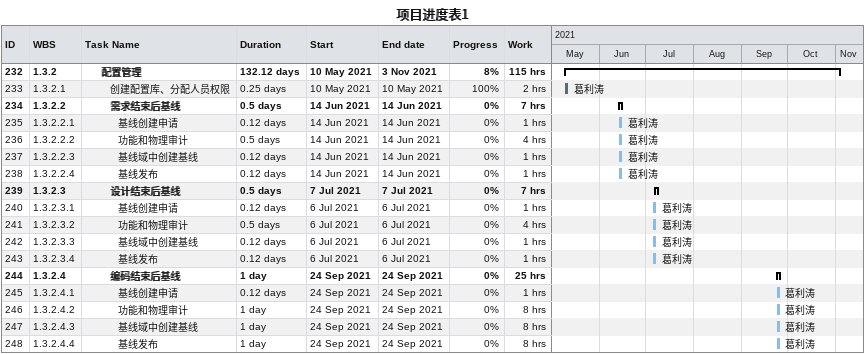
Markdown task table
项目进度表1

| ID | WBS | Task | Duration | Start | Finish | Resources | % complete | Work (h) |
|---|---|---|---|---|---|---|---|---|
| 232 | 1.3.2 | **配置管理** | 132.12d | 2021-05-10 | 2021-11-03 |  | 8 | 115 |
| 233 | 1.3.2.1 | 创建配置库、分配人员权限 | 0.25d | 2021-05-10 | 2021-05-10 | 葛利涛 | 100 | 2 |
| 234 | 1.3.2.2 | **需求结束后基线** | 0.5d | 2021-06-14 | 2021-06-14 |  | 0 | 7 |
| 235 | 1.3.2.2.1 | 基线创建申请 | 0.12d | 2021-06-14 | 2021-06-14 | 葛利涛 | 0 | 1 |
| 236 | 1.3.2.2.2 | 功能和物理审计 | 0.5d | 2021-06-14 | 2021-06-14 | 葛利涛 | 0 | 4 |
| 237 | 1.3.2.2.3 | 基线域中创建基线 | 0.12d | 2021-06-14 | 2021-06-14 | 葛利涛 | 0 | 1 |
| 238 | 1.3.2.2.4 | 基线发布 | 0.12d | 2021-06-14 | 2021-06-14 | 葛利涛 | 0 | 1 |
| 239 | 1.3.2.3 | **设计结束后基线** | 0.5d | 2021-07-07 | 2021-07-07 |  | 0 | 7 |
| 240 | 1.3.2.3.1 | 基线创建申请 | 0.12d | 2021-07-06 | 2021-07-06 | 葛利涛 | 0 | 1 |
| 241 | 1.3.2.3.2 | 功能和物理审计 | 0.5d | 2021-07-06 | 2021-07-06 | 葛利涛 | 0 | 4 |
| 242 | 1.3.2.3.3 | 基线域中创建基线 | 0.12d | 2021-07-06 | 2021-07-06 | 葛利涛 | 0 | 1 |
| 243 | 1.3.2.3.4 | 基线发布 | 0.12d | 2021-07-06 | 2021-07-06 | 葛利涛 | 0 | 1 |
| 244 | 1.3.2.4 | **编码结束后基线** | 1d | 2021-09-24 | 2021-09-24 |  | 0 | 25 |
| 245 | 1.3.2.4.1 | 基线创建申请 | 0.12d | 2021-09-24 | 2021-09-24 | 葛利涛 | 0 | 1 |
| 246 | 1.3.2.4.2 | 功能和物理审计 | 1d | 2021-09-24 | 2021-09-24 | 葛利涛 | 0 | 8 |
| 247 | 1.3.2.4.3 | 基线域中创建基线 | 1d | 2021-09-24 | 2021-09-24 | 葛利涛 | 0 | 8 |
| 248 | 1.3.2.4.4 | 基线发布 | 1d | 2021-09-24 | 2021-09-24 | 葛利涛 | 0 | 8 |
